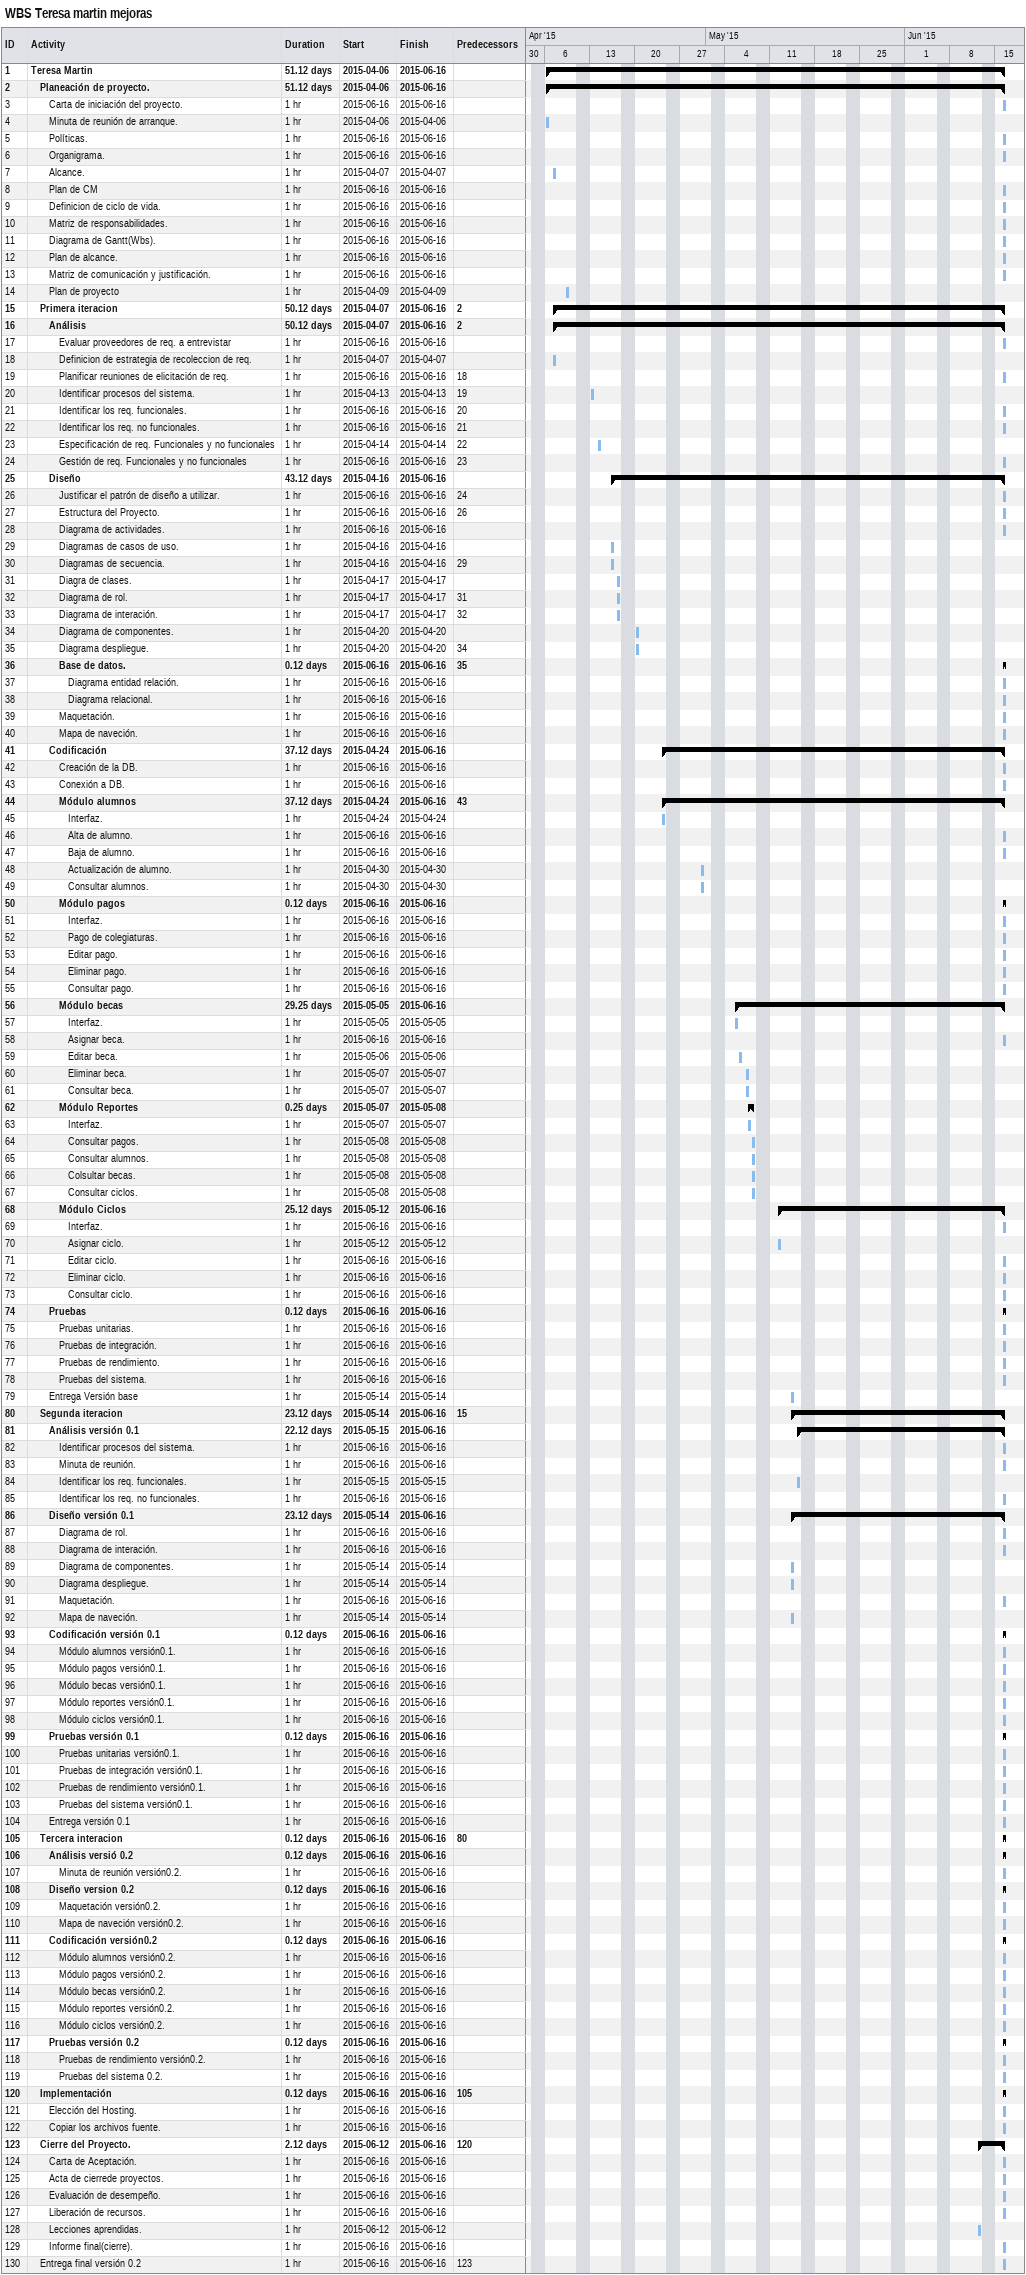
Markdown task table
WBS Teresa martin mejoras

| ID | Level | Task | Duration | Start | Finish | Predecessors |
|---|---|---|---|---|---|---|
| 1 | 1 | **Teresa Martin** | 51.12d | 2015-04-06 | 2015-06-16 |  |
| 2 | 2 | **Planeación de proyecto.** | 51.12d | 2015-04-06 | 2015-06-16 |  |
| 3 | 3 | Carta de iniciación del proyecto. | 1h | 2015-06-16 | 2015-06-16 |  |
| 4 | 3 | Minuta de reunión de arranque. | 1h | 2015-04-06 | 2015-04-06 |  |
| 5 | 3 | Políticas. | 1h | 2015-06-16 | 2015-06-16 |  |
| 6 | 3 | Organigrama. | 1h | 2015-06-16 | 2015-06-16 |  |
| 7 | 3 | Alcance. | 1h | 2015-04-07 | 2015-04-07 |  |
| 8 | 3 | Plan de CM | 1h | 2015-06-16 | 2015-06-16 |  |
| 9 | 3 | Definicion de ciclo de vida. | 1h | 2015-06-16 | 2015-06-16 |  |
| 10 | 3 | Matriz de responsabilidades. | 1h | 2015-06-16 | 2015-06-16 |  |
| 11 | 3 | Diagrama de Gantt(Wbs). | 1h | 2015-06-16 | 2015-06-16 |  |
| 12 | 3 | Plan de alcance. | 1h | 2015-06-16 | 2015-06-16 |  |
| 13 | 3 | Matriz de comunicación y justificación. | 1h | 2015-06-16 | 2015-06-16 |  |
| 14 | 3 | Plan de proyecto | 1h | 2015-04-09 | 2015-04-09 |  |
| 15 | 2 | **Primera iteracion** | 50.12d | 2015-04-07 | 2015-06-16 | 2 |
| 16 | 3 | **Análisis** | 50.12d | 2015-04-07 | 2015-06-16 | 2 |
| 17 | 4 | Evaluar proveedores de req. a entrevistar | 1h | 2015-06-16 | 2015-06-16 |  |
| 18 | 4 | Definicion de estrategia de recoleccion de req. | 1h | 2015-04-07 | 2015-04-07 |  |
| 19 | 4 | Planificar reuniones de elicitación de req. | 1h | 2015-06-16 | 2015-06-16 | 18 |
| 20 | 4 | Identificar procesos del sistema. | 1h | 2015-04-13 | 2015-04-13 | 19 |
| 21 | 4 | Identificar los req. funcionales. | 1h | 2015-06-16 | 2015-06-16 | 20 |
| 22 | 4 | Identificar los req. no funcionales. | 1h | 2015-06-16 | 2015-06-16 | 21 |
| 23 | 4 | Especificación de req. Funcionales y no funcionales | 1h | 2015-04-14 | 2015-04-14 | 22 |
| 24 | 4 | Gestión de req. Funcionales y no funcionales | 1h | 2015-06-16 | 2015-06-16 | 23 |
| 25 | 3 | **Diseño** | 43.12d | 2015-04-16 | 2015-06-16 |  |
| 26 | 4 | Justificar el patrón de diseño a utilizar. | 1h | 2015-06-16 | 2015-06-16 | 24 |
| 27 | 4 | Estructura del Proyecto. | 1h | 2015-06-16 | 2015-06-16 | 26 |
| 28 | 4 | Diagrama de actividades. | 1h | 2015-06-16 | 2015-06-16 |  |
| 29 | 4 | Diagramas de casos de uso. | 1h | 2015-04-16 | 2015-04-16 |  |
| 30 | 4 | Diagramas de secuencia. | 1h | 2015-04-16 | 2015-04-16 | 29 |
| 31 | 4 | Diagra de clases. | 1h | 2015-04-17 | 2015-04-17 |  |
| 32 | 4 | Diagrama de rol. | 1h | 2015-04-17 | 2015-04-17 | 31 |
| 33 | 4 | Diagrama de interación. | 1h | 2015-04-17 | 2015-04-17 | 32 |
| 34 | 4 | Diagrama de componentes. | 1h | 2015-04-20 | 2015-04-20 |  |
| 35 | 4 | Diagrama despliegue. | 1h | 2015-04-20 | 2015-04-20 | 34 |
| 36 | 4 | **Base de datos.** | 0.12d | 2015-06-16 | 2015-06-16 | 35 |
| 37 | 5 | Diagrama entidad relación. | 1h | 2015-06-16 | 2015-06-16 |  |
| 38 | 5 | Diagrama relacional. | 1h | 2015-06-16 | 2015-06-16 |  |
| 39 | 4 | Maquetación. | 1h | 2015-06-16 | 2015-06-16 |  |
| 40 | 4 | Mapa de naveción. | 1h | 2015-06-16 | 2015-06-16 |  |
| 41 | 3 | **Codificación** | 37.12d | 2015-04-24 | 2015-06-16 |  |
| 42 | 4 | Creación de la DB. | 1h | 2015-06-16 | 2015-06-16 |  |
| 43 | 4 | Conexión a DB. | 1h | 2015-06-16 | 2015-06-16 |  |
| 44 | 4 | **Módulo alumnos** | 37.12d | 2015-04-24 | 2015-06-16 | 43 |
| 45 | 5 | Interfaz. | 1h | 2015-04-24 | 2015-04-24 |  |
| 46 | 5 | Alta de alumno. | 1h | 2015-06-16 | 2015-06-16 |  |
| 47 | 5 | Baja de alumno. | 1h | 2015-06-16 | 2015-06-16 |  |
| 48 | 5 | Actualización de alumno. | 1h | 2015-04-30 | 2015-04-30 |  |
| 49 | 5 | Consultar alumnos. | 1h | 2015-04-30 | 2015-04-30 |  |
| 50 | 4 | **Módulo pagos** | 0.12d | 2015-06-16 | 2015-06-16 |  |
| 51 | 5 | Interfaz. | 1h | 2015-06-16 | 2015-06-16 |  |
| 52 | 5 | Pago de colegiaturas. | 1h | 2015-06-16 | 2015-06-16 |  |
| 53 | 5 | Editar pago. | 1h | 2015-06-16 | 2015-06-16 |  |
| 54 | 5 | Eliminar pago. | 1h | 2015-06-16 | 2015-06-16 |  |
| 55 | 5 | Consultar pago. | 1h | 2015-06-16 | 2015-06-16 |  |
| 56 | 4 | **Módulo becas** | 29.25d | 2015-05-05 | 2015-06-16 |  |
| 57 | 5 | Interfaz. | 1h | 2015-05-05 | 2015-05-05 |  |
| 58 | 5 | Asignar beca. | 1h | 2015-06-16 | 2015-06-16 |  |
| 59 | 5 | Editar beca. | 1h | 2015-05-06 | 2015-05-06 |  |
| 60 | 5 | Eliminar beca. | 1h | 2015-05-07 | 2015-05-07 |  |
| 61 | 5 | Consultar beca. | 1h | 2015-05-07 | 2015-05-07 |  |
| 62 | 4 | **Módulo Reportes** | 0.25d | 2015-05-07 | 2015-05-08 |  |
| 63 | 5 | Interfaz. | 1h | 2015-05-07 | 2015-05-07 |  |
| 64 | 5 | Consultar pagos. | 1h | 2015-05-08 | 2015-05-08 |  |
| 65 | 5 | Consultar alumnos. | 1h | 2015-05-08 | 2015-05-08 |  |
| 66 | 5 | Colsultar becas. | 1h | 2015-05-08 | 2015-05-08 |  |
| 67 | 5 | Consultar ciclos. | 1h | 2015-05-08 | 2015-05-08 |  |
| 68 | 4 | **Módulo Ciclos** | 25.12d | 2015-05-12 | 2015-06-16 |  |
| 69 | 5 | Interfaz. | 1h | 2015-06-16 | 2015-06-16 |  |
| 70 | 5 | Asignar ciclo. | 1h | 2015-05-12 | 2015-05-12 |  |
| 71 | 5 | Editar ciclo. | 1h | 2015-06-16 | 2015-06-16 |  |
| 72 | 5 | Eliminar ciclo. | 1h | 2015-06-16 | 2015-06-16 |  |
| 73 | 5 | Consultar ciclo. | 1h | 2015-06-16 | 2015-06-16 |  |
| 74 | 3 | **Pruebas** | 0.12d | 2015-06-16 | 2015-06-16 |  |
| 75 | 4 | Pruebas unitarias. | 1h | 2015-06-16 | 2015-06-16 |  |
| 76 | 4 | Pruebas de integración. | 1h | 2015-06-16 | 2015-06-16 |  |
| 77 | 4 | Pruebas de rendimiento. | 1h | 2015-06-16 | 2015-06-16 |  |
| 78 | 4 | Pruebas del sistema. | 1h | 2015-06-16 | 2015-06-16 |  |
| 79 | 3 | Entrega Versión base | 1h | 2015-05-14 | 2015-05-14 |  |
| 80 | 2 | **Segunda iteracion** | 23.12d | 2015-05-14 | 2015-06-16 | 15 |
| 81 | 3 | **Análisis versión 0.1** | 22.12d | 2015-05-15 | 2015-06-16 |  |
| 82 | 4 | Identificar procesos del sistema. | 1h | 2015-06-16 | 2015-06-16 |  |
| 83 | 4 | Minuta de reunión. | 1h | 2015-06-16 | 2015-06-16 |  |
| 84 | 4 | Identificar los req. funcionales. | 1h | 2015-05-15 | 2015-05-15 |  |
| 85 | 4 | Identificar los req. no funcionales. | 1h | 2015-06-16 | 2015-06-16 |  |
| 86 | 3 | **Diseño versión 0.1** | 23.12d | 2015-05-14 | 2015-06-16 |  |
| 87 | 4 | Diagrama de rol. | 1h | 2015-06-16 | 2015-06-16 |  |
| 88 | 4 | Diagrama de interación. | 1h | 2015-06-16 | 2015-06-16 |  |
| 89 | 4 | Diagrama de componentes. | 1h | 2015-05-14 | 2015-05-14 |  |
| 90 | 4 | Diagrama despliegue. | 1h | 2015-05-14 | 2015-05-14 |  |
| 91 | 4 | Maquetación. | 1h | 2015-06-16 | 2015-06-16 |  |
| 92 | 4 | Mapa de naveción. | 1h | 2015-05-14 | 2015-05-14 |  |
| 93 | 3 | **Codificación versión 0.1** | 0.12d | 2015-06-16 | 2015-06-16 |  |
| 94 | 4 | Módulo alumnos versión0.1. | 1h | 2015-06-16 | 2015-06-16 |  |
| 95 | 4 | Módulo pagos versión0.1. | 1h | 2015-06-16 | 2015-06-16 |  |
| 96 | 4 | Módulo becas versión0.1. | 1h | 2015-06-16 | 2015-06-16 |  |
| 97 | 4 | Módulo reportes versión0.1. | 1h | 2015-06-16 | 2015-06-16 |  |
| 98 | 4 | Módulo ciclos versión0.1. | 1h | 2015-06-16 | 2015-06-16 |  |
| 99 | 3 | **Pruebas versión 0.1** | 0.12d | 2015-06-16 | 2015-06-16 |  |
| 100 | 4 | Pruebas unitarias versión0.1. | 1h | 2015-06-16 | 2015-06-16 |  |
| 101 | 4 | Pruebas de integración versión0.1. | 1h | 2015-06-16 | 2015-06-16 |  |
| 102 | 4 | Pruebas de rendimiento versión0.1. | 1h | 2015-06-16 | 2015-06-16 |  |
| 103 | 4 | Pruebas del sistema versión0.1. | 1h | 2015-06-16 | 2015-06-16 |  |
| 104 | 3 | Entrega versión 0.1 | 1h | 2015-06-16 | 2015-06-16 |  |
| 105 | 2 | **Tercera interacion** | 0.12d | 2015-06-16 | 2015-06-16 | 80 |
| 106 | 3 | **Análisis versió 0.2** | 0.12d | 2015-06-16 | 2015-06-16 |  |
| 107 | 4 | Minuta de reunión versión0.2. | 1h | 2015-06-16 | 2015-06-16 |  |
| 108 | 3 | **Diseño version 0.2** | 0.12d | 2015-06-16 | 2015-06-16 |  |
| 109 | 4 | Maquetación versión0.2. | 1h | 2015-06-16 | 2015-06-16 |  |
| 110 | 4 | Mapa de naveción versión0.2. | 1h | 2015-06-16 | 2015-06-16 |  |
| 111 | 3 | **Codificación versión0.2** | 0.12d | 2015-06-16 | 2015-06-16 |  |
| 112 | 4 | Módulo alumnos versión0.2. | 1h | 2015-06-16 | 2015-06-16 |  |
| 113 | 4 | Módulo pagos versión0.2. | 1h | 2015-06-16 | 2015-06-16 |  |
| 114 | 4 | Módulo becas versión0.2. | 1h | 2015-06-16 | 2015-06-16 |  |
| 115 | 4 | Módulo reportes versión0.2. | 1h | 2015-06-16 | 2015-06-16 |  |
| 116 | 4 | Módulo ciclos versión0.2. | 1h | 2015-06-16 | 2015-06-16 |  |
| 117 | 3 | **Pruebas versión 0.2** | 0.12d | 2015-06-16 | 2015-06-16 |  |
| 118 | 4 | Pruebas de rendimiento versión0.2. | 1h | 2015-06-16 | 2015-06-16 |  |
| 119 | 4 | Pruebas del sistema 0.2. | 1h | 2015-06-16 | 2015-06-16 |  |
| 120 | 2 | **Implementación** | 0.12d | 2015-06-16 | 2015-06-16 | 105 |
| 121 | 3 | Elección del Hosting. | 1h | 2015-06-16 | 2015-06-16 |  |
| 122 | 3 | Copiar los archivos fuente. | 1h | 2015-06-16 | 2015-06-16 |  |
| 123 | 2 | **Cierre del Proyecto.** | 2.12d | 2015-06-12 | 2015-06-16 | 120 |
| 124 | 3 | Carta de Aceptación. | 1h | 2015-06-16 | 2015-06-16 |  |
| 125 | 3 | Acta de cierrede proyectos. | 1h | 2015-06-16 | 2015-06-16 |  |
| 126 | 3 | Evaluación de desempeño. | 1h | 2015-06-16 | 2015-06-16 |  |
| 127 | 3 | Liberación de recursos. | 1h | 2015-06-16 | 2015-06-16 |  |
| 128 | 3 | Lecciones aprendidas. | 1h | 2015-06-12 | 2015-06-12 |  |
| 129 | 3 | Informe final(cierre). | 1h | 2015-06-16 | 2015-06-16 |  |
| 130 | 2 | Entrega final versión 0.2 | 1h | 2015-06-16 | 2015-06-16 | 123 |
